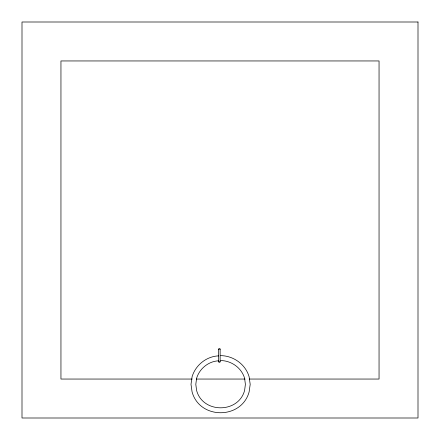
<?xml version="1.0" encoding="UTF-8"?>
<svg xmlns="http://www.w3.org/2000/svg" width="440" height="440" viewBox="0 0 440 440"><rect width="100%" height="100%" fill="white"/><g stroke="black" fill="none" stroke-linecap="round" stroke-linejoin="round"><path stroke-width="0.66" d="M218.598 349.047L219.368 348.48L220.143 349.047L220.143 361.867L219.368 362.434L218.598 361.867L218.598 349.047L218.823 349.448M220.143 349.047L219.758 349.541M218.598 361.867L218.823 361.466M218.691 355.872C206.531 356.307 195.503 365.123 192.088 376.761L191.004 384.357L192.088 391.958C199.722 419.661 241.478 419.661 249.112 391.958L250.195 384.357L249.112 376.761C245.548 364.342 233.409 355.691 220.6 355.63M218.669 360.8C208.538 361.24 199.43 368.676 196.576 378.361L195.811 384.357L196.576 390.357C202.659 413.627 238.541 413.627 244.624 390.357L245.388 384.357L244.624 378.361C241.621 367.895 231.391 360.608 220.6 360.553M192.176 379.049L60.951 379.049L60.951 60.951L379.049 60.951L379.049 379.049L249.2 379.049M196.295 379.049L245.075 379.049M219.758 361.377L220.143 361.867M418 22L22 22L22 418L418 418L418 22"/></g></svg>
